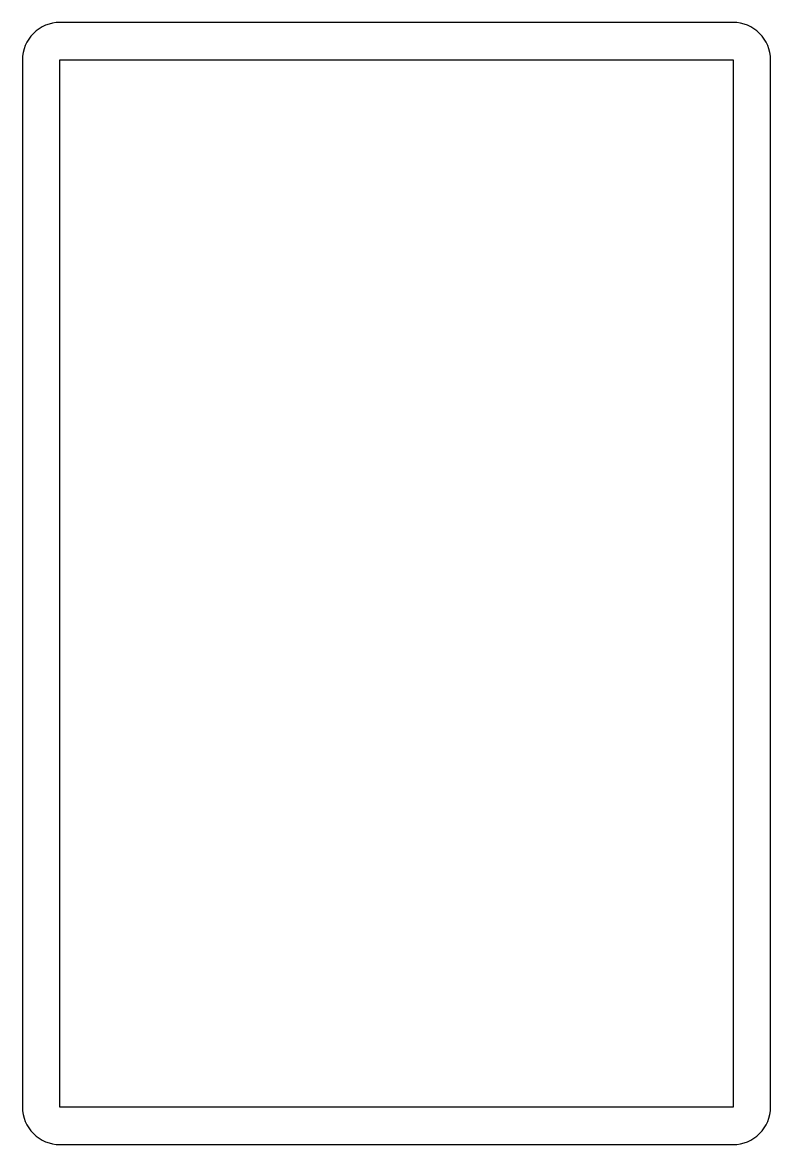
# Model space of a CAD drawing. Extents: x 1305 to 1405, y -207 to -57.
import ezdxf

# ---------------------------------------------------------------- set-up
doc = ezdxf.new("R2010")
doc.units = 0
doc.header["$LTSCALE"] = 15
doc.layers.get('0').update_dxf_attribs({"linetype": 'CONTINUOUS'})

msp = doc.modelspace()

# ---------------------------------------------------------------- linework, layer by layer
at = {"ltscale": 0.05}
msp.add_lwpolyline([(1310.32, -206.94), (1400.32, -206.94, 0.414214), (1405.32, -201.94), (1405.32, -61.94, 0.414214), (1400.32, -56.94), (1310.32, -56.94, 0.414214), (1305.32, -61.94), (1305.32, -201.94, 0.414214)], format="xyb", close=True, dxfattribs=at)
msp.add_lwpolyline([(1310.32, -61.94), (1400.32, -61.94), (1400.32, -201.94), (1310.32, -201.94)], close=True, dxfattribs=at)

doc.saveas('drawing.dxf')
